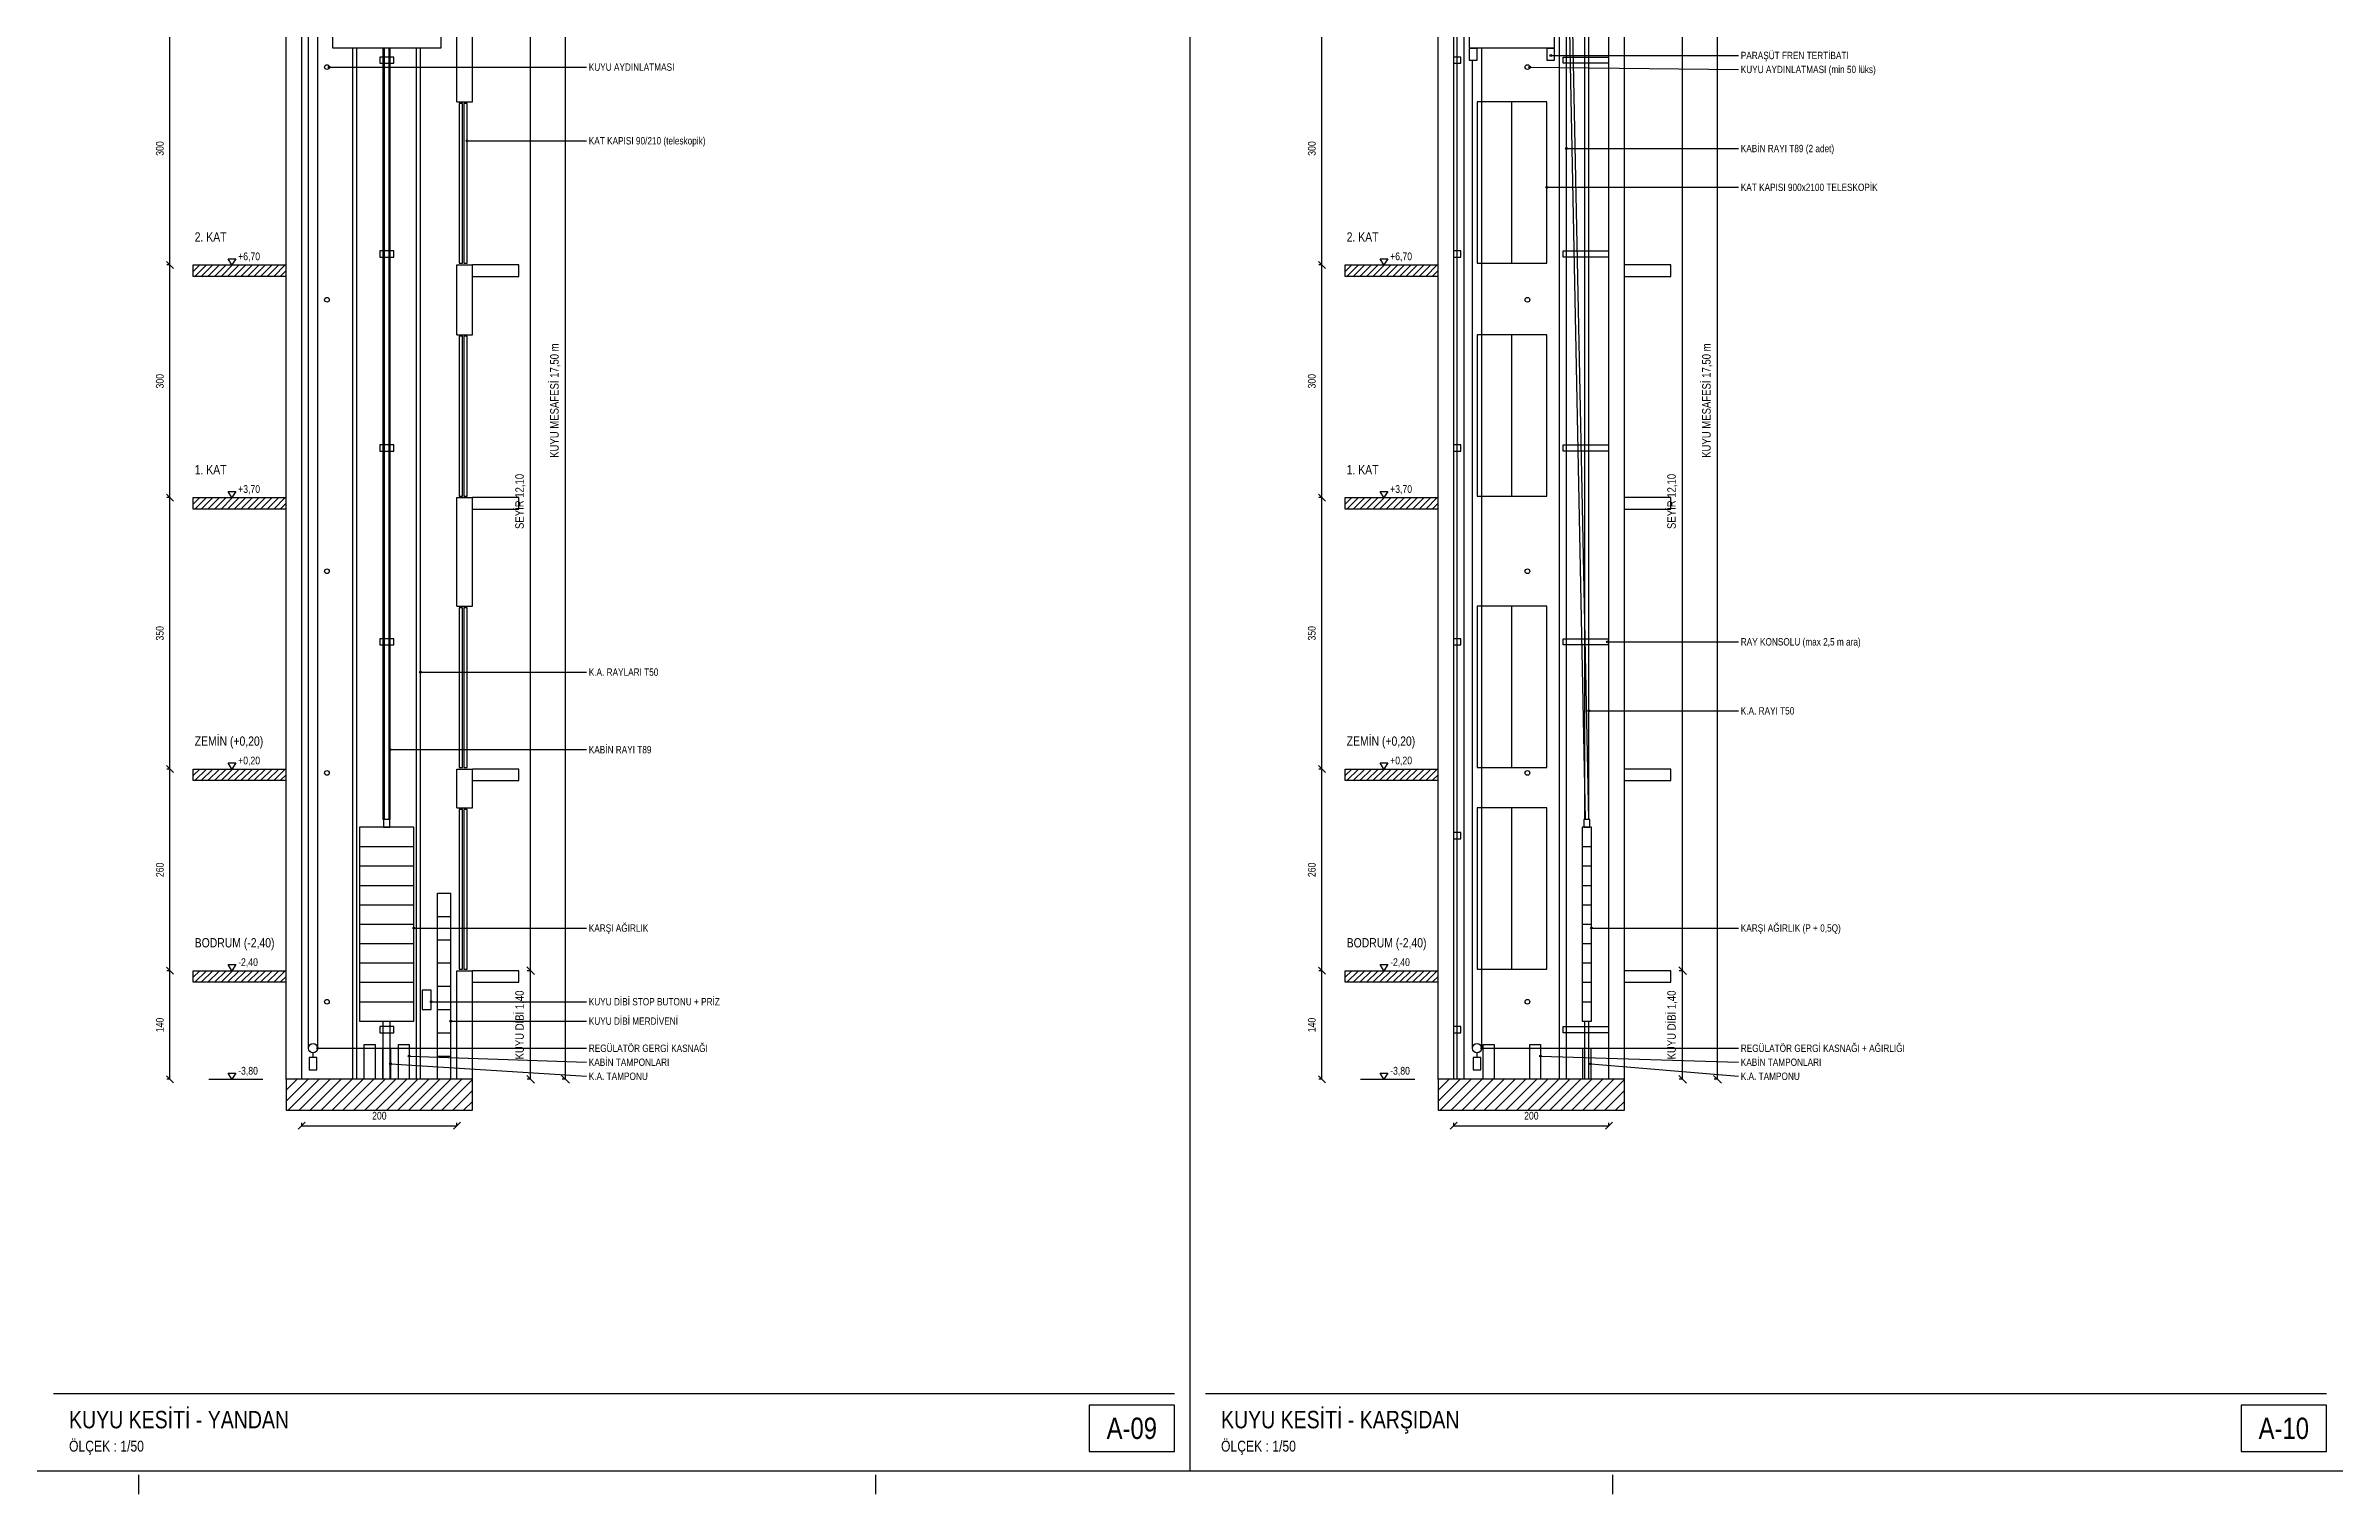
# Model space of a CAD drawing. Header units: centimetres. Extents: x 0 to 14595, y -30 to 2970.
# Drawn here: x 9480 to 12430, y -30 to 1838 of the extents above; entities that cross this region are included whole.
import ezdxf
from ezdxf.enums import TextEntityAlignment as Align

# ---------------------------------------------------------------- set-up
doc = ezdxf.new("R2010")
doc.units = ezdxf.units.CM
doc.linetypes.add('CENTER', pattern=[40, 25, -5, 5, -5])
for name, color, linetype in [('ASN-ANTET', 4, 'CONTINUOUS'), ('ASN-BASLIK', 5, 'CONTINUOUS'), ('ASN-CERCEVE', 7, 'CONTINUOUS'), ('ASN-DUVAR', 7, 'CONTINUOUS'), ('ASN-EKSEN', 8, 'CENTER'), ('ASN-ELEKTRIK', 3, 'CONTINUOUS'), ('ASN-HALAT', 6, 'CONTINUOUS'), ('ASN-KA', 30, 'CONTINUOUS'), ('ASN-KABIN', 5, 'CONTINUOUS'), ('ASN-KAPI', 3, 'CONTINUOUS'), ('ASN-KOT', 2, 'CONTINUOUS'), ('ASN-MOTOR', 6, 'CONTINUOUS'), ('ASN-OLCU', 3, 'CONTINUOUS'), ('ASN-RAY', 1, 'CONTINUOUS'), ('ASN-TARAMA', 8, 'CONTINUOUS'), ('ASN-YAZI', 4, 'CONTINUOUS'), ('ASN-YUK', 1, 'CONTINUOUS')]:
    doc.layers.add(name, color=color, linetype=linetype)
doc.styles.get("Standard").update_dxf_attribs({"font": 'arial.ttf', "width": 0.8})

msp = doc.modelspace()

# ---------------------------------------------------------------- linework, layer by layer
at = {"layer": 'ASN-ANTET'}
for p, q in [((9490, 100), (10935, 100)), ((10975, 100), (12420, 100))]:
    msp.add_line(p, q, dxfattribs=at)
for points in [[(10825, 25), (10935, 25), (10935, 85), (10825, 85)], [(12310, 25), (12420, 25), (12420, 85), (12310, 85)]]:
    msp.add_lwpolyline(points, close=True, dxfattribs=at)
at = {"layer": 'ASN-CERCEVE'}
msp.add_line((10955, 0), (10955, 2970), dxfattribs=at)
for points in [[(0, 0), (14595, 0), (14595, 2970), (0, 2970)], [(100, 0), (14570, 0), (14570, 2970), (100, 2970)]]:
    msp.add_lwpolyline(points, close=True, dxfattribs=at)
at = {"layer": 'ASN-DUVAR'}
for p, q in [((9790, 505), (9790, 2255)), ((9810, 505), (9810, 2255)), ((11275, 505), (11275, 2255)), ((11295, 505), (11295, 2255)), ((11495, 505), (11495, 2255)), ((11515, 505), (11515, 2255)), ((10010, 1765), (10010, 1855)), ((10030, 1765), (10030, 1855)), ((10010, 1765), (10030, 1765)), ((10010, 1465), (10010, 1555)), ((10010, 1555), (10030, 1555)), ((10030, 1465), (10030, 1555)), ((10010, 1465), (10030, 1465)), ((10010, 1115), (10010, 1255)), ((10010, 1255), (10030, 1255)), ((10030, 1115), (10030, 1255)), ((10010, 1115), (10030, 1115)), ((10010, 855), (10010, 905)), ((10010, 905), (10030, 905)), ((10030, 855), (10030, 905)), ((10010, 855), (10030, 855)), ((10010, 505), (10010, 645)), ((10010, 645), (10030, 645)), ((10030, 505), (10030, 645))]:
    msp.add_line(p, q, dxfattribs=at)
for points in [[(9790, 1540), (9670, 1540), (9670, 1555), (9790, 1555)], [(10030, 1540), (10090, 1540), (10090, 1555), (10030, 1555)], [(11275, 1540), (11155, 1540), (11155, 1555), (11275, 1555)], [(11515, 1540), (11575, 1540), (11575, 1555), (11515, 1555)], [(9790, 1240), (9670, 1240), (9670, 1255), (9790, 1255)], [(10030, 1240), (10090, 1240), (10090, 1255), (10030, 1255)], [(11275, 1240), (11155, 1240), (11155, 1255), (11275, 1255)], [(11515, 1240), (11575, 1240), (11575, 1255), (11515, 1255)], [(9790, 890), (9670, 890), (9670, 905), (9790, 905)], [(10030, 890), (10090, 890), (10090, 905), (10030, 905)], [(11275, 890), (11155, 890), (11155, 905), (11275, 905)], [(11515, 890), (11575, 890), (11575, 905), (11515, 905)], [(9790, 630), (9670, 630), (9670, 645), (9790, 645)], [(10030, 630), (10090, 630), (10090, 645), (10030, 645)], [(11275, 630), (11155, 630), (11155, 645), (11275, 645)], [(11515, 630), (11575, 630), (11575, 645), (11515, 645)]]:
    msp.add_lwpolyline(points, dxfattribs=at)
for points in [[(9790, 465), (10030, 465), (10030, 505), (9790, 505)], [(11275, 465), (11515, 465), (11515, 505), (11275, 505)]]:
    msp.add_lwpolyline(points, close=True, dxfattribs=at)
at = {"layer": 'ASN-EKSEN'}
for p, q in [((9600, -30), (9600, -5)), ((10550, -30), (10550, -5)), ((11500, -30), (11500, -5))]:
    msp.add_line(p, q, dxfattribs=at)
at = {"layer": 'ASN-ELEKTRIK'}
msp.add_lwpolyline([(9965, 595), (9977, 595), (9977, 620), (9965, 620)], close=True, dxfattribs=at)
at = {"layer": 'ASN-HALAT'}
for p, q in [((9818.5, 545), (9818.5, 2290)), ((9830.5, 545), (9830.5, 2290)), ((11435.5, 2290), (11464.5, 840)), ((11439.5, 2290), (11468.5, 840)), ((9916.5, 840), (9916.5, 1835)), ((9922.5, 840), (9922.5, 1835)), ((11331, 545), (11331, 1835)), ((11319, 545), (11319, 1819))]:
    msp.add_line(p, q, dxfattribs=at)
for points in [[(9915.5, 830), (9923.5, 830), (9923.5, 840), (9915.5, 840)], [(11462.5, 830), (11470.5, 830), (11470.5, 840), (11462.5, 840)]]:
    msp.add_lwpolyline(points, close=True, dxfattribs=at)
at = {"layer": 'ASN-KA'}
for p, q in [((9884.5, 805), (9954.5, 805)), ((11460.5, 805), (11472.5, 805)), ((9884.5, 780), (9954.5, 780)), ((11460.5, 780), (11472.5, 780)), ((9884.5, 755), (9954.5, 755)), ((11460.5, 755), (11472.5, 755)), ((9884.5, 730), (9954.5, 730)), ((11460.5, 730), (11472.5, 730)), ((9884.5, 705), (9954.5, 705)), ((9884.5, 680), (9954.5, 680)), ((11460.5, 705), (11472.5, 705)), ((11460.5, 680), (11472.5, 680)), ((9884.5, 655), (9954.5, 655)), ((11460.5, 655), (11472.5, 655)), ((9884.5, 630), (9954.5, 630)), ((11460.5, 630), (11472.5, 630)), ((9884.5, 605), (9954.5, 605)), ((11460.5, 605), (11472.5, 605))]:
    msp.add_line(p, q, dxfattribs=at)
for points in [[(9884.5, 580), (9954.5, 580), (9954.5, 830), (9884.5, 830)], [(11460.5, 580), (11472.5, 580), (11472.5, 830), (11460.5, 830)]]:
    msp.add_lwpolyline(points, close=True, dxfattribs=at)
at = {"layer": 'ASN-KABIN'}
for points in [[(9849.5, 1835), (9989.5, 1835), (9989.5, 1850), (9849.5, 1850)], [(11315, 1835), (11425, 1835), (11425, 1850), (11315, 1850)]]:
    msp.add_lwpolyline(points, close=True, dxfattribs=at)
at = {"layer": 'ASN-KAPI'}
for p, q in [((11370, 1557), (11370, 1765)), ((11370, 1257), (11370, 1465)), ((11370, 907), (11370, 1115)), ((11370, 647), (11370, 855)), ((9985, 745), (10002, 745)), ((9985, 505), (9985, 745)), ((10002, 505), (10002, 745)), ((9985, 715), (10002, 715)), ((9985, 685), (10002, 685)), ((9985, 655), (10002, 655)), ((9985, 625), (10002, 625)), ((9985, 595), (10002, 595)), ((9985, 565), (10002, 565)), ((9985, 535), (10002, 535))]:
    msp.add_line(p, q, dxfattribs=at)
for points in [[(10013, 1557), (10017, 1557), (10017, 1763), (10013, 1763)], [(10019, 1557), (10023, 1557), (10023, 1763), (10019, 1763)], [(11325, 1557), (11415, 1557), (11415, 1765), (11325, 1765)], [(10013, 1257), (10017, 1257), (10017, 1463), (10013, 1463)], [(10019, 1257), (10023, 1257), (10023, 1463), (10019, 1463)], [(11325, 1257), (11415, 1257), (11415, 1465), (11325, 1465)], [(10013, 907), (10017, 907), (10017, 1113), (10013, 1113)], [(10019, 907), (10023, 907), (10023, 1113), (10019, 1113)], [(11325, 907), (11415, 907), (11415, 1115), (11325, 1115)], [(10013, 647), (10017, 647), (10017, 853), (10013, 853)], [(10019, 647), (10023, 647), (10023, 853), (10019, 853)], [(11325, 647), (11415, 647), (11415, 855), (11325, 855)]]:
    msp.add_lwpolyline(points, close=True, dxfattribs=at)
at = {"layer": 'ASN-KOT'}
for p, q in [((9690, 1555), (9760, 1555)), ((11175, 1555), (11245, 1555)), ((9690, 1255), (9760, 1255)), ((11175, 1255), (11245, 1255)), ((9690, 905), (9760, 905)), ((11175, 905), (11245, 905)), ((9690, 645), (9760, 645)), ((11175, 645), (11245, 645)), ((9690, 505), (9760, 505)), ((11175, 505), (11245, 505))]:
    msp.add_line(p, q, dxfattribs=at)
for points in [[(9720, 1555), (9715, 1563), (9725, 1563)], [(11205, 1555), (11200, 1563), (11210, 1563)], [(9720, 1255), (9715, 1263), (9725, 1263)], [(11205, 1255), (11200, 1263), (11210, 1263)], [(9720, 905), (9715, 913), (9725, 913)], [(11205, 905), (11200, 913), (11210, 913)], [(9720, 645), (9715, 653), (9725, 653)], [(11205, 645), (11200, 653), (11210, 653)], [(9720, 505), (9715, 513), (9725, 513)], [(11205, 505), (11200, 513), (11210, 513)]]:
    msp.add_lwpolyline(points, close=True, dxfattribs=at)
at = {"layer": 'ASN-MOTOR'}
for p, q in [((9824.5, 533), (9824.5, 539)), ((11325, 533), (11325, 539))]:
    msp.add_line(p, q, dxfattribs=at)
for points in [[(9819.5, 517), (9829.5, 517), (9829.5, 533), (9819.5, 533)], [(11320, 517), (11330, 517), (11330, 533), (11320, 533)]]:
    msp.add_lwpolyline(points, close=True, dxfattribs=at)
for centre, radius in [((9842.5, 1810), 3), ((11390, 1810), 3), ((9842.5, 1510), 3), ((11390, 1510), 3), ((9842.5, 1160), 3), ((11390, 1160), 3), ((9842.5, 900), 3), ((11390, 900), 3), ((9842.5, 605), 3), ((11390, 605), 3), ((9824.5, 545), 6), ((11325, 545), 6)]:
    msp.add_circle(centre, radius, dxfattribs=at)
at = {"layer": 'ASN-OLCU'}
for p, q in [((10150, 505), (10150, 2255)), ((11635, 505), (11635, 2255)), ((9640, 1555), (9640, 1855)), ((10105, 645), (10105, 1855)), ((11125, 1555), (11125, 1855)), ((11590, 645), (11590, 1855)), ((9644.5, 1550.5), (9635.5, 1559.5)), ((9644.5, 1550.5), (9635.5, 1559.5)), ((9640, 1555), (9636, 1555)), ((9640, 1555), (9636, 1555)), ((9640, 1255), (9640, 1555)), ((11129.5, 1550.5), (11120.5, 1559.5)), ((11129.5, 1550.5), (11120.5, 1559.5)), ((11125, 1555), (11121, 1555)), ((11125, 1555), (11121, 1555)), ((11125, 1255), (11125, 1555)), ((9644.5, 1250.5), (9635.5, 1259.5)), ((9644.5, 1250.5), (9635.5, 1259.5)), ((9640, 1255), (9636, 1255)), ((9640, 1255), (9636, 1255)), ((9640, 905), (9640, 1255)), ((11129.5, 1250.5), (11120.5, 1259.5)), ((11129.5, 1250.5), (11120.5, 1259.5)), ((11125, 1255), (11121, 1255)), ((11125, 1255), (11121, 1255)), ((11125, 905), (11125, 1255)), ((9644.5, 900.5), (9635.5, 909.5)), ((9644.5, 900.5), (9635.5, 909.5)), ((9640, 905), (9636, 905)), ((9640, 905), (9636, 905)), ((9640, 645), (9640, 905)), ((11129.5, 900.5), (11120.5, 909.5)), ((11129.5, 900.5), (11120.5, 909.5)), ((11125, 905), (11121, 905)), ((11125, 905), (11121, 905)), ((11125, 645), (11125, 905)), ((9644.5, 640.5), (9635.5, 649.5)), ((9644.5, 640.5), (9635.5, 649.5)), ((10110, 640.1), (10100, 650)), ((10110, 640.1), (10100, 650)), ((11129.5, 640.5), (11120.5, 649.5)), ((11129.5, 640.5), (11120.5, 649.5)), ((11595, 640.1), (11585, 650)), ((11595, 640.1), (11585, 650)), ((9640, 645), (9636, 645)), ((9640, 645), (9636, 645)), ((9640, 505), (9640, 645)), ((10105, 645), (10100.6, 645)), ((10105, 645), (10100.6, 645)), ((10105, 505), (10105, 645)), ((11125, 645), (11121, 645)), ((11125, 645), (11121, 645)), ((11125, 505), (11125, 645)), ((11590, 645), (11585.6, 645)), ((11590, 645), (11585.6, 645)), ((11590, 505), (11590, 645)), ((9644.5, 500.5), (9635.5, 509.5)), ((9640, 505), (9636, 505)), ((10110, 500.1), (10100, 510)), ((10105, 505), (10100.6, 505)), ((10155, 500.1), (10145, 510)), ((10150, 505), (10145.6, 505)), ((11129.5, 500.5), (11120.5, 509.5)), ((11125, 505), (11121, 505)), ((11595, 500.1), (11585, 510)), ((11590, 505), (11585.6, 505)), ((11640, 500.1), (11630, 510)), ((11635, 505), (11630.6, 505)), ((9805.5, 440.5), (9814.5, 449.5)), ((9810, 445), (9810, 449)), ((9810, 445), (10010, 445)), ((10005.5, 440.5), (10014.5, 449.5)), ((10010, 445), (10010, 449)), ((11290.5, 440.5), (11299.5, 449.5)), ((11295, 445), (11295, 449)), ((11295, 445), (11495, 445)), ((11490.5, 440.5), (11499.5, 449.5)), ((11495, 445), (11495, 449))]:
    msp.add_line(p, q, dxfattribs=at)
at = {"layer": 'ASN-RAY'}
for p, q in [((11299.6, 505), (11299.6, 2255)), ((11308.5, 505), (11308.5, 2255)), ((11431.5, 505), (11431.5, 2255)), ((11440.4, 505), (11440.4, 2255)), ((11464, 840), (11464, 2255)), ((11469, 840), (11469, 2255)), ((9876, 505), (9876, 1835)), ((9881, 505), (9881, 1835)), ((9915, 840), (9915, 1835)), ((9924, 840), (9924, 1835)), ((9958, 505), (9958, 1835)), ((9963, 505), (9963, 1835)), ((9915, 505), (9915, 580)), ((9924, 505), (9924, 580)), ((11464, 505), (11464, 580)), ((11469, 505), (11469, 580))]:
    msp.add_line(p, q, dxfattribs=at)
for points in [[(9910.5, 1815), (9928.5, 1815), (9928.5, 1823), (9910.5, 1823)], [(9910.5, 1565), (9928.5, 1565), (9928.5, 1573), (9910.5, 1573)], [(9910.5, 1315), (9928.5, 1315), (9928.5, 1323), (9910.5, 1323)], [(9910.5, 1065), (9928.5, 1065), (9928.5, 1073), (9910.5, 1073)], [(9910.5, 565), (9928.5, 565), (9928.5, 573), (9910.5, 573)]]:
    msp.add_lwpolyline(points, close=True, dxfattribs=at)
for points in [[(11295, 1815), (11304, 1815), (11304, 1823), (11295, 1823)], [(11495, 1815), (11436, 1815), (11436, 1823), (11495, 1823)], [(11295, 1565), (11304, 1565), (11304, 1573), (11295, 1573)], [(11495, 1565), (11436, 1565), (11436, 1573), (11495, 1573)], [(11295, 1315), (11304, 1315), (11304, 1323), (11295, 1323)], [(11495, 1315), (11436, 1315), (11436, 1323), (11495, 1323)], [(11295, 1065), (11304, 1065), (11304, 1073), (11295, 1073)], [(11495, 1065), (11436, 1065), (11436, 1073), (11495, 1073)], [(11295, 815), (11304, 815), (11304, 823), (11295, 823)], [(11295, 565), (11304, 565), (11304, 573), (11295, 573)], [(11495, 565), (11436, 565), (11436, 573), (11495, 573)]]:
    msp.add_lwpolyline(points, dxfattribs=at)
at = {"layer": 'ASN-TARAMA'}
for p, q in [((9670, 1546.5), (9678.5, 1555)), ((9672, 1540), (9687, 1555)), ((9680.5, 1540), (9695.5, 1555)), ((9688.9, 1540), (9703.9, 1555)), ((9697.4, 1540), (9712.4, 1555)), ((9705.9, 1540), (9720.9, 1555)), ((9714.4, 1540), (9729.4, 1555)), ((9722.9, 1540), (9737.9, 1555)), ((9731.4, 1540), (9746.4, 1555)), ((9739.9, 1540), (9754.9, 1555)), ((9748.3, 1540), (9763.3, 1555)), ((9756.8, 1540), (9771.8, 1555)), ((9765.3, 1540), (9780.3, 1555)), ((9773.8, 1540), (9788.8, 1555)), ((9782.3, 1540), (9790, 1547.7)), ((11155, 1546.5), (11163.5, 1555)), ((11157, 1540), (11172, 1555)), ((11165.5, 1540), (11180.5, 1555)), ((11173.9, 1540), (11188.9, 1555)), ((11182.4, 1540), (11197.4, 1555)), ((11190.9, 1540), (11205.9, 1555)), ((11199.4, 1540), (11214.4, 1555)), ((11207.9, 1540), (11222.9, 1555)), ((11216.4, 1540), (11231.4, 1555)), ((11224.9, 1540), (11239.9, 1555)), ((11233.3, 1540), (11248.3, 1555)), ((11241.8, 1540), (11256.8, 1555)), ((11250.3, 1540), (11265.3, 1555)), ((11258.8, 1540), (11273.8, 1555)), ((11267.3, 1540), (11275, 1547.7)), ((9670, 1246.5), (9678.5, 1255)), ((9672, 1240), (9687, 1255)), ((9680.5, 1240), (9695.5, 1255)), ((9688.9, 1240), (9703.9, 1255)), ((9697.4, 1240), (9712.4, 1255)), ((9705.9, 1240), (9720.9, 1255)), ((9714.4, 1240), (9729.4, 1255)), ((9722.9, 1240), (9737.9, 1255)), ((9731.4, 1240), (9746.4, 1255)), ((9739.9, 1240), (9754.9, 1255)), ((9748.3, 1240), (9763.3, 1255)), ((9756.8, 1240), (9771.8, 1255)), ((9765.3, 1240), (9780.3, 1255)), ((9773.8, 1240), (9788.8, 1255)), ((9782.3, 1240), (9790, 1247.7)), ((11155, 1246.5), (11163.5, 1255)), ((11157, 1240), (11172, 1255)), ((11165.5, 1240), (11180.5, 1255)), ((11173.9, 1240), (11188.9, 1255)), ((11182.4, 1240), (11197.4, 1255)), ((11190.9, 1240), (11205.9, 1255)), ((11199.4, 1240), (11214.4, 1255)), ((11207.9, 1240), (11222.9, 1255)), ((11216.4, 1240), (11231.4, 1255)), ((11224.9, 1240), (11239.9, 1255)), ((11233.3, 1240), (11248.3, 1255)), ((11241.8, 1240), (11256.8, 1255)), ((11250.3, 1240), (11265.3, 1255)), ((11258.8, 1240), (11273.8, 1255)), ((11267.3, 1240), (11275, 1247.7)), ((9670, 896.5), (9678.5, 905)), ((9672, 890), (9687, 905)), ((9680.5, 890), (9695.5, 905)), ((9688.9, 890), (9703.9, 905)), ((9697.4, 890), (9712.4, 905)), ((9705.9, 890), (9720.9, 905)), ((9714.4, 890), (9729.4, 905)), ((9722.9, 890), (9737.9, 905)), ((9731.4, 890), (9746.4, 905)), ((9739.9, 890), (9754.9, 905)), ((9748.3, 890), (9763.3, 905)), ((9756.8, 890), (9771.8, 905)), ((9765.3, 890), (9780.3, 905)), ((9773.8, 890), (9788.8, 905)), ((9782.3, 890), (9790, 897.7)), ((11155, 896.5), (11163.5, 905)), ((11157, 890), (11172, 905)), ((11165.5, 890), (11180.5, 905)), ((11173.9, 890), (11188.9, 905)), ((11182.4, 890), (11197.4, 905)), ((11190.9, 890), (11205.9, 905)), ((11199.4, 890), (11214.4, 905)), ((11207.9, 890), (11222.9, 905)), ((11216.4, 890), (11231.4, 905)), ((11224.9, 890), (11239.9, 905)), ((11233.3, 890), (11248.3, 905)), ((11241.8, 890), (11256.8, 905)), ((11250.3, 890), (11265.3, 905)), ((11258.8, 890), (11273.8, 905)), ((11267.3, 890), (11275, 897.7)), ((9670, 636.5), (9678.5, 645)), ((9672, 630), (9687, 645)), ((9680.5, 630), (9695.5, 645)), ((9688.9, 630), (9703.9, 645)), ((9697.4, 630), (9712.4, 645)), ((9705.9, 630), (9720.9, 645)), ((9714.4, 630), (9729.4, 645)), ((9722.9, 630), (9737.9, 645)), ((9731.4, 630), (9746.4, 645)), ((9739.9, 630), (9754.9, 645)), ((9748.3, 630), (9763.3, 645)), ((9756.8, 630), (9771.8, 645)), ((9765.3, 630), (9780.3, 645)), ((9773.8, 630), (9788.8, 645)), ((9782.3, 630), (9790, 637.7)), ((11155, 636.5), (11163.5, 645)), ((11157, 630), (11172, 645)), ((11165.5, 630), (11180.5, 645)), ((11173.9, 630), (11188.9, 645)), ((11182.4, 630), (11197.4, 645)), ((11190.9, 630), (11205.9, 645)), ((11199.4, 630), (11214.4, 645)), ((11207.9, 630), (11222.9, 645)), ((11216.4, 630), (11231.4, 645)), ((11224.9, 630), (11239.9, 645)), ((11233.3, 630), (11248.3, 645)), ((11241.8, 630), (11256.8, 645)), ((11250.3, 630), (11265.3, 645)), ((11258.8, 630), (11273.8, 645)), ((11267.3, 630), (11275, 637.7)), ((9790, 490.9), (9804.1, 505)), ((9790, 476.7), (9818.3, 505)), ((9792.4, 465), (9832.4, 505)), ((9806.6, 465), (9846.6, 505)), ((9820.7, 465), (9860.7, 505)), ((9834.9, 465), (9874.9, 505)), ((9849, 465), (9889, 505)), ((9863.1, 465), (9903.1, 505)), ((9877.3, 465), (9917.3, 505)), ((9891.4, 465), (9931.4, 505)), ((9905.6, 465), (9945.6, 505)), ((9919.7, 465), (9959.7, 505)), ((9933.8, 465), (9973.8, 505)), ((9948, 465), (9988, 505)), ((9962.1, 465), (10002.1, 505)), ((9976.3, 465), (10016.3, 505)), ((9990.4, 465), (10030, 504.6)), ((11275, 490.9), (11289.1, 505)), ((11275, 476.7), (11303.3, 505)), ((11277.4, 465), (11317.4, 505)), ((11291.6, 465), (11331.6, 505)), ((11305.7, 465), (11345.7, 505)), ((11319.9, 465), (11359.9, 505)), ((11334, 465), (11374, 505)), ((11348.1, 465), (11388.1, 505)), ((11362.3, 465), (11402.3, 505)), ((11376.4, 465), (11416.4, 505)), ((11390.6, 465), (11430.6, 505)), ((11404.7, 465), (11444.7, 505)), ((11418.8, 465), (11458.8, 505)), ((11433, 465), (11473, 505)), ((11447.1, 465), (11487.1, 505)), ((11461.3, 465), (11501.3, 505)), ((11475.4, 465), (11515, 504.6)), ((10004.6, 465), (10030, 490.4)), ((10018.7, 465), (10030, 476.3)), ((11489.6, 465), (11515, 490.4)), ((11503.7, 465), (11515, 476.3))]:
    msp.add_line(p, q, dxfattribs=at)
at = {"layer": 'ASN-YAZI'}
for p, q in [((9845.5, 1810), (10177, 1810)), ((11393, 1810), (11662, 1807)), ((11420, 1825), (11662, 1825)), ((10023, 1715), (10177, 1715)), ((11440.4, 1705), (11662, 1705)), ((11415, 1655), (11662, 1655)), ((11493, 1069), (11662, 1069)), ((9963, 1030), (10177, 1030)), ((11469, 980), (11662, 980)), ((9924, 930), (10177, 930)), ((9954.5, 700), (10177, 700)), ((11472.5, 700), (11662, 700)), ((9977, 605), (10177, 605)), ((10002, 580), (10177, 580)), ((9830.5, 545), (10177, 545)), ((9948.5, 535), (10177, 527)), ((11331, 545), (11662, 545)), ((11407, 535), (11662, 527)), ((9924.5, 525), (10177, 508.9)), ((11471.5, 525), (11662, 508.9))]:
    msp.add_line(p, q, dxfattribs=at)
for centre in [(9845.5, 1810), (11393, 1810), (11420, 1825), (10023, 1715), (11440.4, 1705), (11415, 1655), (11493, 1069), (9963, 1030), (11469, 980), (9924, 930), (9954.5, 700), (11472.5, 700), (9977, 605), (10002, 580), (9830.5, 545), (9948.5, 535), (11331, 545), (11407, 535), (9924.5, 525), (11471.5, 525)]:
    msp.add_circle(centre, 1.2, dxfattribs=at)
at = {"layer": 'ASN-YUK'}
for points in [[(11315, 1819), (11325, 1819), (11325, 1834), (11315, 1834)], [(11415, 1819), (11425, 1819), (11425, 1834), (11415, 1834)]]:
    msp.add_lwpolyline(points, close=True, dxfattribs=at)
for points in [[(9890.5, 505), (9890.5, 550), (9904.5, 550), (9904.5, 505)], [(9914.5, 505), (9914.5, 545), (9924.5, 545), (9924.5, 505)], [(9934.5, 505), (9934.5, 550), (9948.5, 550), (9948.5, 505)], [(11333, 505), (11333, 550), (11347, 550), (11347, 505)], [(11393, 505), (11393, 550), (11407, 550), (11407, 505)], [(11461.5, 505), (11461.5, 545), (11471.5, 545), (11471.5, 505)]]:
    msp.add_lwpolyline(points, dxfattribs=at)

# ---------------------------------------------------------------- texts
at = {"layer": 'ASN-ANTET', "width": 0.8}
for s, p in [('A-09', (10880, 55)), ('A-10', (12365, 55))]:
    msp.add_text(s, height=27.5, dxfattribs=at).set_placement(p, align=Align.MIDDLE_CENTER)
for p in [(9510, 25), (10995, 25)]:
    msp.add_text('ÖLÇEK : 1/50', height=14, dxfattribs=at).set_placement(p)
at = {"layer": 'ASN-BASLIK', "width": 0.8}
for s, height, p in [('2. KAT', 12, (9672, 1585)), ('2. KAT', 12, (11157, 1585)), ('1. KAT', 12, (9672, 1285)), ('1. KAT', 12, (11157, 1285)), ('ZEMİN (+0,20)', 12, (9672, 935)), ('ZEMİN (+0,20)', 12, (11157, 935)), ('BODRUM (-2,40)', 12, (9672, 675)), ('BODRUM (-2,40)', 12, (11157, 675)), ('KUYU KESİTİ - YANDAN', 22.5, (9510, 55)), ('KUYU KESİTİ - KARŞIDAN', 22.5, (10995, 55))]:
    msp.add_text(s, height=height, dxfattribs=at).set_placement(p)
at = {"layer": 'ASN-KOT', "width": 0.8}
for s, p in [('+6,70', (9728, 1558)), ('+6,70', (11213, 1558)), ('+3,70', (9728, 1258)), ('+3,70', (11213, 1258)), ('+0,20', (9728, 908)), ('+0,20', (11213, 908)), ('-2,40', (9728, 648)), ('-2,40', (11213, 648)), ('-3,80', (9728, 508)), ('-3,80', (11213, 508))]:
    msp.add_text(s, height=10, dxfattribs=at).set_placement(p, align=Align.BOTTOM_LEFT)
at = {"layer": 'ASN-OLCU', "width": 0.8}
for s, height, p in [('300', 10, (9635, 1705)), ('300', 10, (11120, 1705)), ('KUYU MESAFESİ 17,50 m', 11, (10144.5, 1380)), ('KUYU MESAFESİ 17,50 m', 11, (11629.5, 1380)), ('300', 10, (9635, 1405)), ('300', 10, (11120, 1405)), ('SEYİR 12,10', 11, (10099.5, 1250)), ('SEYİR 12,10', 11, (11584.5, 1250)), ('350', 10, (9635, 1080)), ('350', 10, (11120, 1080)), ('260', 10, (9635, 775)), ('260', 10, (11120, 775)), ('KUYU DİBİ 1,40', 11, (10099.5, 575)), ('KUYU DİBİ 1,40', 11, (11584.5, 575)), ('140', 10, (9635, 575)), ('140', 10, (11120, 575))]:
    msp.add_text(s, height=height, rotation=90, dxfattribs=at).set_placement(p, align=Align.BOTTOM_CENTER)
for p in [(9910, 450), (11395, 450)]:
    msp.add_text('200', height=10, dxfattribs=at).set_placement(p, align=Align.BOTTOM_CENTER)
at = {"layer": 'ASN-YAZI', "width": 0.8}
for s, p in [('PARAŞÜT FREN TERTİBATI', (11665, 1825)), ('KUYU AYDINLATMASI', (10180, 1810)), ('KUYU AYDINLATMASI (min 50 lüks)', (11665, 1807)), ('KAT KAPISI 90/210 (teleskopik)', (10180, 1715)), ('KABİN RAYI T89 (2 adet)', (11665, 1705)), ('KAT KAPISI 900x2100 TELESKOPİK', (11665, 1655)), ('RAY KONSOLU (max 2,5 m ara)', (11665, 1069)), ('K.A. RAYLARI T50', (10180, 1030)), ('K.A. RAYI T50', (11665, 980)), ('KABİN RAYI T89', (10180, 930)), ('KARŞI AĞIRLIK', (10180, 700)), ('KARŞI AĞIRLIK (P + 0,5Q)', (11665, 700)), ('KUYU DİBİ STOP BUTONU + PRİZ', (10180, 605)), ('KUYU DİBİ MERDİVENİ', (10180, 580)), ('REGÜLATÖR GERGİ KASNAĞI', (10180, 545)), ('KABİN TAMPONLARI', (10180, 527)), ('REGÜLATÖR GERGİ KASNAĞI + AĞIRLIĞI', (11665, 545)), ('KABİN TAMPONLARI', (11665, 527)), ('K.A. TAMPONU', (10180, 508.9)), ('K.A. TAMPONU', (11665, 508.9))]:
    msp.add_text(s, height=9.5, dxfattribs=at).set_placement(p, align=Align.MIDDLE_LEFT)

doc.saveas('drawing.dxf')
